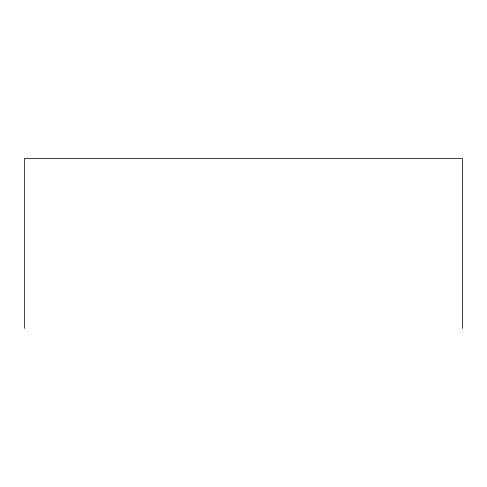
<?xml version="1.0" encoding="UTF-8"?>
<svg xmlns="http://www.w3.org/2000/svg" width="487" height="487" viewBox="0 0 487 487"><rect width="100%" height="100%" fill="white"/><g stroke="black" fill="none" stroke-linecap="round" stroke-linejoin="round"><path stroke-width="0.73" d="M462.65 328.354L462.65 158.646L24.35 158.646L24.35 328.354"/></g></svg>
